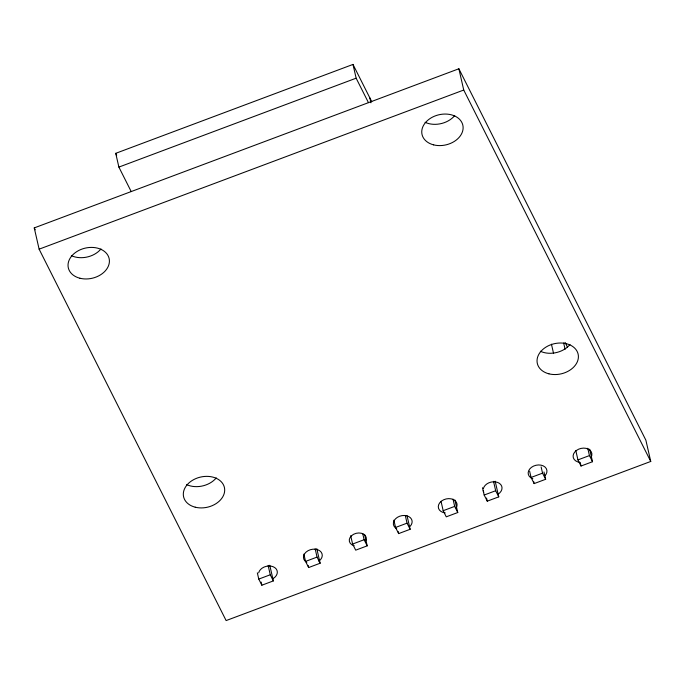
<?xml version="1.0" encoding="UTF-8"?>
<svg xmlns="http://www.w3.org/2000/svg" width="685" height="685" viewBox="0 0 685 685"><rect width="100%" height="100%" fill="white"/><g stroke="black" fill="none" stroke-linecap="round" stroke-linejoin="round"><path stroke-width="1.03" d="M131.203 191.56L118.882 167.097L115.731 153.329L352.989 64.424L371.75 101.688M118.882 167.097L356.14 78.184L352.989 64.424M34.25 227.9L458.873 68.774L645.878 440.19L650.75 461.45L226.127 620.576L39.122 249.169L34.25 227.9L35.209 229.809M39.122 249.169L463.736 90.035L458.873 68.774M407.036 515.728L410.144 529.291L398.644 533.598L395.553 527.467L407.053 523.16L405.383 515.856M316.795 548.634L320.135 563.233L308.635 567.548L305.553 561.409L317.052 557.102L315.143 548.762M269.77 565.271L273.349 580.914L261.85 585.221L258.767 579.09L270.267 574.775L268.118 565.39M364.574 534.386L367.203 545.851L355.703 550.166L352.612 544.036L364.112 539.72L362.682 533.461M495.178 481.212L498.757 496.856L487.258 501.163L484.175 495.032L495.675 490.725L493.525 481.341M543.976 471.982L545.645 479.286L534.146 483.593L531.055 477.462L542.554 473.155L541.124 466.896M589.665 449.197L592.525 461.716L581.026 466.023L577.943 459.892L589.442 455.585L587.773 448.281M454.891 500.007L457.76 512.526L446.26 516.832L443.178 510.702L454.677 506.395L452.999 499.091M463.736 90.035L650.75 461.45M565.082 342.423L567.471 347.167M589.442 455.585L592.525 461.716M356.14 78.184L368.462 102.656M542.554 473.155L545.645 479.286M495.675 490.725L498.757 496.856M454.677 506.395L457.76 512.526M407.053 523.16L410.144 529.291M364.112 539.72L367.203 545.851M115.731 153.329L116.681 155.212M317.052 557.102L320.135 563.233M270.267 574.775L273.349 580.914M563.652 342.997L565.091 349.247M580.315 462.897L581.026 466.023M551.442 344.178L553.583 353.554M575.794 450.507L577.943 459.892M533.666 481.512L534.146 483.593M529.625 471.203L531.055 477.462M486.538 498.038L487.258 501.163M482.497 487.737L484.175 495.032M369.832 97.878L370.962 102.793M441.029 501.317L443.178 510.702M398.165 531.509L398.644 533.598M393.884 520.163L395.553 527.467M350.703 535.687L352.612 544.036M308.156 565.459L308.635 567.548M303.875 554.114L305.553 561.409M261.139 582.087L261.85 585.221M257.329 572.831L258.767 579.09M396.683 528.692A9.513 7.03 -12.9 0 1 395.545 518.793A9.513 7.03 -12.9 0 1 408.808 516.593A9.513 7.03 -12.9 0 1 409.938 526.491M483.362 488.653A9.513 7.03 -12.9 0 1 497.695 482.454A9.513 7.03 -12.9 0 1 498.004 494.245M483.773 492.275A9.513 7.03 -12.9 0 1 483.25 490.52M532.844 478.746A9.513 7.03 -12.9 0 1 529.71 469.002A9.513 7.03 -12.9 0 1 543.196 465.851A9.513 7.03 -12.9 0 1 544.755 475.972M580.049 462.392A9.513 7.03 -12.9 0 1 573.576 453.932A9.513 7.03 -12.9 0 1 585.992 448.324A9.513 7.03 -12.9 0 1 591.018 457.434M445.233 512.911A9.513 7.03 -12.9 0 1 438.76 504.46A9.513 7.03 -12.9 0 1 451.175 498.843A9.513 7.03 -12.9 0 1 456.201 507.953M258.665 572.857A9.513 7.03 -12.9 0 1 272.998 566.666A9.513 7.03 -12.9 0 1 273.315 578.448M306.811 562.376A9.513 7.03 -12.9 0 1 306.032 552.127A9.513 7.03 -12.9 0 1 319.724 550.757A9.513 7.03 -12.9 0 1 318.902 561.169M354.179 545.705A8.648 6.388 -12.9 0 1 350.061 537.528A8.648 6.388 -12.9 0 1 361.432 533.264A8.648 6.388 -12.9 0 1 365.55 541.441M216.263 477.907A20.935 15.464 -12.9 0 1 186.637 484.603M454.694 115.594A20.935 15.464 -12.9 0 1 425.068 122.298M569.98 344.546A20.935 15.464 -12.9 0 1 540.354 351.251M100.986 248.955A20.935 15.464 -12.9 0 1 71.36 255.651M195.216 507.191A20.935 15.464 -12.9 0 0 224.62 488.713A20.935 15.464 -12.9 0 0 192.16 480.51A20.935 15.464 -12.9 0 0 195.216 507.191M433.656 144.877A20.935 15.464 -12.9 0 0 463.051 126.408A20.935 15.464 -12.9 0 0 430.591 118.197A20.935 15.464 -12.9 0 0 433.656 144.877M79.939 278.238A20.935 15.464 -12.9 0 0 109.343 259.761A20.935 15.464 -12.9 0 0 76.874 251.558A20.935 15.464 -12.9 0 0 79.939 278.238M548.933 373.83A20.935 15.464 -12.9 0 0 578.337 355.361A20.935 15.464 -12.9 0 0 545.868 347.158A20.935 15.464 -12.9 0 0 548.933 373.83"/></g></svg>
